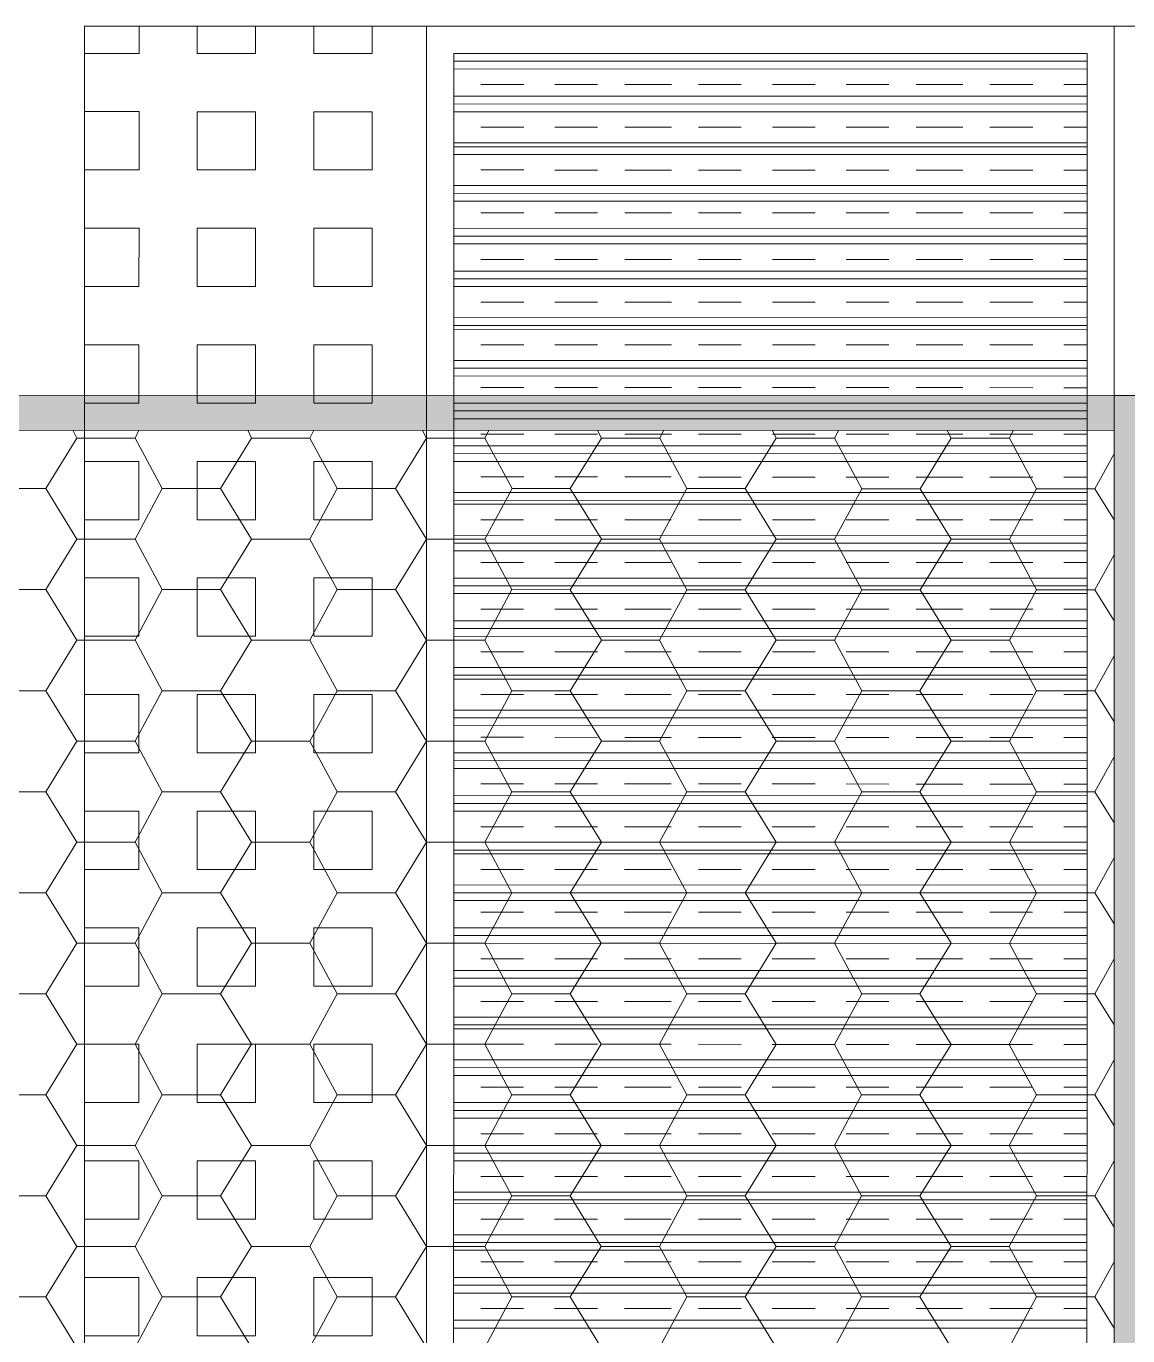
# Model space of a CAD drawing. Extents: x 3377 to 3790, y 1673 to 1846.
# Drawn here: x 3525.494 to 3526.694, y 1763.472 to 1764.898 of the extents above; entities that cross this region are included whole.
import ezdxf

# ---------------------------------------------------------------- set-up
doc = ezdxf.new("R2010")
doc.units = 0
doc.header["$LTSCALE"] = 2
doc.layers.add('PDF7_0', color=7, linetype='Continuous', true_color=0xc6c6c6)
doc.layers.add('PDF7_04-DETALHE', color=7, linetype='Continuous', true_color=0xc6c6c6)
doc.layers.add('PDF7_08-COTAS', color=7, linetype='Continuous')

msp = doc.modelspace()

# ---------------------------------------------------------------- linework, layer by layer
at = {"layer": 'PDF7_0', "color": 252, "lineweight": 0, "true_color": 0x8e8e8e}
for points in [[(3525.9595, 1764.8594), (3526.6492, 1764.8594)], [(3525.9595, 1764.851), (3526.6492, 1764.8509)], [(3525.9891, 1764.834), (3526.0357, 1764.834)], [(3526.0695, 1764.834), (3526.1161, 1764.834)], [(3526.1457, 1764.834), (3526.1965, 1764.834)], [(3526.2261, 1764.834), (3526.2726, 1764.834)], [(3526.3065, 1764.834), (3526.353, 1764.834)], [(3526.3869, 1764.834), (3526.4334, 1764.834)], [(3526.4631, 1764.834), (3526.5138, 1764.834)], [(3526.5435, 1764.834), (3526.59, 1764.834)], [(3526.6239, 1764.834), (3526.6492, 1764.834)], [(3525.9595, 1764.8214), (3526.6492, 1764.8213)], [(3525.9595, 1764.8129), (3526.6492, 1764.8128)], [(3525.9595, 1764.8044), (3526.6492, 1764.8044)], [(3525.9891, 1764.7875), (3526.0357, 1764.7875)], [(3526.0695, 1764.7875), (3526.1161, 1764.7875)], [(3526.1457, 1764.7875), (3526.1965, 1764.7875)], [(3526.2261, 1764.7875), (3526.2726, 1764.7875)], [(3526.3065, 1764.7875), (3526.353, 1764.7875)], [(3526.3869, 1764.7875), (3526.4334, 1764.7875)], [(3526.4631, 1764.7875), (3526.5138, 1764.7875)], [(3526.5435, 1764.7875), (3526.59, 1764.7875)], [(3526.6239, 1764.7875), (3526.6492, 1764.7875)], [(3525.9595, 1764.7706), (3526.6492, 1764.7705)], [(3525.9595, 1764.7663), (3526.6492, 1764.7663)], [(3525.9595, 1764.7579), (3526.6492, 1764.7578)], [(3525.9891, 1764.741), (3526.0357, 1764.741)], [(3526.0695, 1764.7409), (3526.1161, 1764.7409)], [(3526.1457, 1764.7409), (3526.1965, 1764.7409)], [(3526.2261, 1764.7409), (3526.2726, 1764.7409)], [(3526.3065, 1764.7409), (3526.353, 1764.7409)], [(3526.3869, 1764.7409), (3526.4334, 1764.7409)], [(3526.4631, 1764.7409), (3526.5138, 1764.7409)], [(3526.5435, 1764.7409), (3526.59, 1764.7409)], [(3526.6239, 1764.7409), (3526.6492, 1764.7409)], [(3525.9595, 1764.724), (3526.6492, 1764.724)], [(3525.9595, 1764.7156), (3526.6492, 1764.7155)], [(3525.9595, 1764.7071), (3526.6492, 1764.7071)], [(3525.9891, 1764.6944), (3526.0357, 1764.6944)], [(3526.0695, 1764.6944), (3526.1161, 1764.6944)], [(3526.1457, 1764.6944), (3526.1965, 1764.6944)], [(3526.2261, 1764.6944), (3526.2726, 1764.6944)], [(3526.3065, 1764.6944), (3526.353, 1764.6944)], [(3526.3869, 1764.6944), (3526.4334, 1764.6944)], [(3526.4631, 1764.6944), (3526.5138, 1764.6944)], [(3526.5434, 1764.6944), (3526.59, 1764.6944)], [(3526.6238, 1764.6944), (3526.6492, 1764.6944)], [(3525.9595, 1764.6775), (3526.6492, 1764.6774)], [(3525.9595, 1764.669), (3526.6492, 1764.669)], [(3525.9595, 1764.6606), (3526.6492, 1764.6605)], [(3525.9891, 1764.6436), (3526.0357, 1764.6436)], [(3526.0695, 1764.6436), (3526.1161, 1764.6436)], [(3526.1457, 1764.6436), (3526.1965, 1764.6436)], [(3526.2261, 1764.6436), (3526.2726, 1764.6436)], [(3526.3065, 1764.6436), (3526.353, 1764.6436)], [(3526.3869, 1764.6436), (3526.4334, 1764.6436)], [(3526.463, 1764.6436), (3526.5138, 1764.6436)], [(3526.5434, 1764.6436), (3526.59, 1764.6436)], [(3526.6238, 1764.6436), (3526.6492, 1764.6436)], [(3525.9595, 1764.6309), (3526.6492, 1764.6309)], [(3525.9595, 1764.6225), (3526.6492, 1764.6224)], [(3525.9595, 1764.614), (3526.6492, 1764.614)], [(3525.9891, 1764.5971), (3526.0357, 1764.5971)], [(3526.0695, 1764.5971), (3526.1161, 1764.5971)], [(3526.1457, 1764.5971), (3526.1965, 1764.5971)], [(3526.2261, 1764.5971), (3526.2726, 1764.5971)], [(3526.3065, 1764.5971), (3526.353, 1764.5971)], [(3526.3869, 1764.5971), (3526.4334, 1764.5971)], [(3526.463, 1764.5971), (3526.5138, 1764.597)], [(3526.5434, 1764.597), (3526.59, 1764.597)], [(3526.6238, 1764.597), (3526.6492, 1764.597)], [(3525.9595, 1764.5802), (3526.6492, 1764.5801)], [(3525.9595, 1764.5717), (3526.6492, 1764.5716)], [(3525.9595, 1764.5675), (3526.6492, 1764.5674)], [(3525.9891, 1764.5505), (3526.0357, 1764.5505)], [(3526.0695, 1764.5505), (3526.1161, 1764.5505)], [(3526.1457, 1764.5505), (3526.1965, 1764.5505)], [(3526.2261, 1764.5505), (3526.2726, 1764.5505)], [(3526.3065, 1764.5505), (3526.353, 1764.5505)], [(3526.3869, 1764.5505), (3526.4334, 1764.5505)], [(3526.463, 1764.5505), (3526.5138, 1764.5505)], [(3526.5434, 1764.5505), (3526.59, 1764.5505)], [(3526.6238, 1764.5505), (3526.6492, 1764.5505)], [(3525.9595, 1764.5336), (3526.6492, 1764.5336)], [(3525.9595, 1764.5251), (3526.6492, 1764.5251)], [(3525.9595, 1764.5167), (3526.6492, 1764.5166)], [(3525.9891, 1764.504), (3526.0357, 1764.504)], [(3526.0695, 1764.504), (3526.1161, 1764.504)], [(3526.1457, 1764.504), (3526.1965, 1764.504)], [(3526.2261, 1764.504), (3526.2726, 1764.504)], [(3526.3065, 1764.504), (3526.353, 1764.504)], [(3526.3869, 1764.504), (3526.4334, 1764.504)], [(3526.463, 1764.504), (3526.5138, 1764.504)], [(3526.5434, 1764.504), (3526.59, 1764.5039)], [(3526.6238, 1764.5039), (3526.6492, 1764.5039)], [(3525.9595, 1764.4871), (3526.6492, 1764.487)], [(3525.9595, 1764.4786), (3526.6492, 1764.4786)], [(3525.9595, 1764.4701), (3526.6492, 1764.4701)], [(3525.9891, 1764.4532), (3526.0357, 1764.4532)], [(3526.0695, 1764.4532), (3526.1161, 1764.4532)], [(3526.1457, 1764.4532), (3526.1965, 1764.4532)], [(3526.2261, 1764.4532), (3526.2726, 1764.4532)], [(3526.3065, 1764.4532), (3526.353, 1764.4532)], [(3526.3869, 1764.4532), (3526.4334, 1764.4532)], [(3526.463, 1764.4532), (3526.5138, 1764.4532)], [(3526.5434, 1764.4532), (3526.59, 1764.4532)], [(3526.6238, 1764.4532), (3526.6492, 1764.4532)], [(3525.9595, 1764.4405), (3526.6492, 1764.4405)], [(3525.9595, 1764.4321), (3526.6492, 1764.432)], [(3525.9595, 1764.4236), (3526.6492, 1764.4235)], [(3525.9891, 1764.4067), (3526.0357, 1764.4067)], [(3526.0695, 1764.4067), (3526.116, 1764.4067)], [(3526.1457, 1764.4067), (3526.1964, 1764.4067)], [(3526.2261, 1764.4066), (3526.2726, 1764.4066)], [(3526.3065, 1764.4066), (3526.353, 1764.4066)], [(3526.3869, 1764.4066), (3526.4334, 1764.4066)], [(3526.463, 1764.4066), (3526.5138, 1764.4066)], [(3526.5434, 1764.4066), (3526.59, 1764.4066)], [(3526.6238, 1764.4066), (3526.6492, 1764.4066)], [(3525.9595, 1764.3897), (3526.6492, 1764.3897)], [(3525.9595, 1764.3813), (3526.6492, 1764.3812)], [(3525.9595, 1764.377), (3526.6492, 1764.377)], [(3525.9891, 1764.3601), (3526.0356, 1764.3601)], [(3526.0695, 1764.3601), (3526.116, 1764.3601)], [(3526.1457, 1764.3601), (3526.1964, 1764.3601)], [(3526.2261, 1764.3601), (3526.2726, 1764.3601)], [(3526.3065, 1764.3601), (3526.353, 1764.3601)], [(3526.3869, 1764.3601), (3526.4334, 1764.3601)], [(3526.463, 1764.3601), (3526.5138, 1764.3601)], [(3526.5434, 1764.3601), (3526.59, 1764.3601)], [(3526.6238, 1764.3601), (3526.6492, 1764.3601)], [(3525.9595, 1764.3432), (3526.6492, 1764.3431)], [(3525.9595, 1764.3347), (3526.6492, 1764.3347)], [(3525.9595, 1764.3263), (3526.6492, 1764.3262)], [(3525.9891, 1764.3136), (3526.0356, 1764.3136)], [(3526.0695, 1764.3136), (3526.116, 1764.3136)], [(3526.1457, 1764.3136), (3526.1964, 1764.3136)], [(3526.2261, 1764.3136), (3526.2726, 1764.3136)], [(3526.3065, 1764.3136), (3526.353, 1764.3135)], [(3526.3869, 1764.3135), (3526.4334, 1764.3135)], [(3526.463, 1764.3135), (3526.5138, 1764.3135)], [(3526.5434, 1764.3135), (3526.59, 1764.3135)], [(3526.6238, 1764.3135), (3526.6492, 1764.3135)], [(3525.9595, 1764.2966), (3526.6492, 1764.2966)], [(3525.9595, 1764.2882), (3526.6492, 1764.2881)], [(3525.9595, 1764.2797), (3526.6492, 1764.2797)], [(3525.9595, 1764.2501), (3526.6492, 1764.2501)], [(3525.9891, 1764.2628), (3526.0356, 1764.2628)], [(3526.0695, 1764.2628), (3526.116, 1764.2628)], [(3526.1457, 1764.2628), (3526.1964, 1764.2628)], [(3526.2261, 1764.2628), (3526.2726, 1764.2628)], [(3526.3065, 1764.2628), (3526.353, 1764.2628)], [(3526.3869, 1764.2628), (3526.4334, 1764.2628)], [(3526.463, 1764.2628), (3526.5138, 1764.2628)], [(3526.5434, 1764.2628), (3526.59, 1764.2628)], [(3526.6238, 1764.2628), (3526.6492, 1764.2628)], [(3525.9595, 1764.2416), (3526.6492, 1764.2416)], [(3525.9595, 1764.2332), (3526.6492, 1764.2331)], [(3525.9891, 1764.2162), (3526.0356, 1764.2162)], [(3526.0695, 1764.2162), (3526.116, 1764.2162)], [(3526.1457, 1764.2162), (3526.1964, 1764.2162)], [(3526.2261, 1764.2162), (3526.2726, 1764.2162)], [(3526.3065, 1764.2162), (3526.353, 1764.2162)], [(3526.3869, 1764.2162), (3526.4334, 1764.2162)], [(3526.463, 1764.2162), (3526.5138, 1764.2162)], [(3526.5434, 1764.2162), (3526.59, 1764.2162)], [(3526.6238, 1764.2162), (3526.6492, 1764.2162)], [(3525.9595, 1764.1993), (3526.6492, 1764.1993)], [(3525.9595, 1764.1909), (3526.6492, 1764.1908)], [(3525.9595, 1764.1866), (3526.6492, 1764.1866)], [(3525.9891, 1764.1697), (3526.0356, 1764.1697)], [(3526.0695, 1764.1697), (3526.116, 1764.1697)], [(3526.1457, 1764.1697), (3526.1964, 1764.1697)], [(3526.2261, 1764.1697), (3526.2726, 1764.1697)], [(3526.3065, 1764.1697), (3526.353, 1764.1697)], [(3526.3868, 1764.1697), (3526.4334, 1764.1697)], [(3526.463, 1764.1697), (3526.5138, 1764.1697)], [(3526.5434, 1764.1697), (3526.59, 1764.1697)], [(3526.6238, 1764.1697), (3526.6492, 1764.1697)], [(3525.9595, 1764.1528), (3526.6492, 1764.1527)], [(3525.9595, 1764.1443), (3526.6492, 1764.1443)], [(3525.9595, 1764.1359), (3526.6492, 1764.1358)], [(3525.9891, 1764.1232), (3526.0356, 1764.1232)], [(3526.0695, 1764.1232), (3526.116, 1764.1231)], [(3526.1457, 1764.1231), (3526.1964, 1764.1231)], [(3526.226, 1764.1231), (3526.2726, 1764.1231)], [(3526.3064, 1764.1231), (3526.353, 1764.1231)], [(3526.3868, 1764.1231), (3526.4334, 1764.1231)], [(3526.463, 1764.1231), (3526.5138, 1764.1231)], [(3526.5434, 1764.1231), (3526.59, 1764.1231)], [(3526.6238, 1764.1231), (3526.6492, 1764.1231)], [(3525.9595, 1764.1062), (3526.6492, 1764.1062)], [(3525.9595, 1764.0978), (3526.6492, 1764.0977)], [(3525.9595, 1764.0893), (3526.6492, 1764.0893)], [(3525.9891, 1764.0724), (3526.0356, 1764.0724)], [(3526.0695, 1764.0724), (3526.116, 1764.0724)], [(3526.1456, 1764.0724), (3526.1964, 1764.0724)], [(3526.226, 1764.0724), (3526.2726, 1764.0724)], [(3526.3064, 1764.0724), (3526.353, 1764.0724)], [(3526.3868, 1764.0724), (3526.4334, 1764.0723)], [(3526.463, 1764.0723), (3526.5138, 1764.0723)], [(3526.5434, 1764.0723), (3526.59, 1764.0723)], [(3526.6238, 1764.0723), (3526.6492, 1764.0723)], [(3525.9595, 1764.0597), (3526.6492, 1764.0596)], [(3525.9595, 1764.0512), (3526.6492, 1764.0512)], [(3525.9595, 1764.0428), (3526.6492, 1764.0427)], [(3525.9891, 1764.0258), (3526.0356, 1764.0258)], [(3526.0695, 1764.0258), (3526.116, 1764.0258)], [(3526.1456, 1764.0258), (3526.1964, 1764.0258)], [(3526.226, 1764.0258), (3526.2726, 1764.0258)], [(3526.3064, 1764.0258), (3526.353, 1764.0258)], [(3526.3868, 1764.0258), (3526.4334, 1764.0258)], [(3526.463, 1764.0258), (3526.5138, 1764.0258)], [(3526.5434, 1764.0258), (3526.59, 1764.0258)], [(3526.6238, 1764.0258), (3526.6492, 1764.0258)], [(3525.9595, 1764.0089), (3526.6492, 1764.0089)], [(3525.9595, 1764.0004), (3526.6492, 1764.0004)], [(3525.9595, 1763.9962), (3526.6492, 1763.9962)], [(3525.9891, 1763.9793), (3526.0356, 1763.9793)], [(3526.0695, 1763.9793), (3526.116, 1763.9793)], [(3526.1456, 1763.9793), (3526.1964, 1763.9793)], [(3526.226, 1763.9793), (3526.2726, 1763.9793)], [(3526.3064, 1763.9793), (3526.353, 1763.9793)], [(3526.3868, 1763.9793), (3526.4334, 1763.9793)], [(3526.463, 1763.9793), (3526.5138, 1763.9792)], [(3526.5434, 1763.9792), (3526.5899, 1763.9792)], [(3526.6238, 1763.9792), (3526.6492, 1763.9792)], [(3525.9595, 1763.9624), (3526.6492, 1763.9623)], [(3525.9595, 1763.9539), (3526.6492, 1763.9539)], [(3525.9595, 1763.9454), (3526.6492, 1763.9454)], [(3525.9891, 1763.9327), (3526.0356, 1763.9327)], [(3526.0695, 1763.9327), (3526.116, 1763.9327)], [(3526.1456, 1763.9327), (3526.1964, 1763.9327)], [(3526.226, 1763.9327), (3526.2726, 1763.9327)], [(3526.3064, 1763.9327), (3526.353, 1763.9327)], [(3526.3868, 1763.9327), (3526.4334, 1763.9327)], [(3526.463, 1763.9327), (3526.5138, 1763.9327)], [(3526.5434, 1763.9327), (3526.5899, 1763.9327)], [(3526.6238, 1763.9327), (3526.6492, 1763.9327)], [(3525.9595, 1763.9158), (3526.6492, 1763.9158)], [(3525.9595, 1763.9074), (3526.6492, 1763.9073)], [(3525.9595, 1763.8989), (3526.6492, 1763.8988)], [(3525.9891, 1763.882), (3526.0356, 1763.882)], [(3526.0695, 1763.882), (3526.116, 1763.882)], [(3526.1456, 1763.882), (3526.1964, 1763.8819)], [(3526.226, 1763.8819), (3526.2726, 1763.8819)], [(3526.3064, 1763.8819), (3526.353, 1763.8819)], [(3526.3868, 1763.8819), (3526.4334, 1763.8819)], [(3526.463, 1763.8819), (3526.5138, 1763.8819)], [(3526.5434, 1763.8819), (3526.5899, 1763.8819)], [(3526.6238, 1763.8819), (3526.6492, 1763.8819)], [(3525.9594, 1763.8693), (3526.6492, 1763.8692)], [(3525.9594, 1763.8608), (3526.6492, 1763.8608)], [(3525.9594, 1763.8523), (3526.6492, 1763.8523)], [(3525.9891, 1763.8354), (3526.0356, 1763.8354)], [(3526.0695, 1763.8354), (3526.116, 1763.8354)], [(3526.1456, 1763.8354), (3526.1964, 1763.8354)], [(3526.226, 1763.8354), (3526.2726, 1763.8354)], [(3526.3064, 1763.8354), (3526.353, 1763.8354)], [(3526.3868, 1763.8354), (3526.4334, 1763.8354)], [(3526.463, 1763.8354), (3526.5138, 1763.8354)], [(3526.5434, 1763.8354), (3526.5899, 1763.8354)], [(3526.6238, 1763.8354), (3526.6492, 1763.8354)], [(3525.9594, 1763.8185), (3526.6492, 1763.8184)], [(3525.9594, 1763.81), (3526.6492, 1763.81)], [(3525.9594, 1763.8058), (3526.6492, 1763.8057)], [(3525.9891, 1763.7889), (3526.0356, 1763.7889)], [(3526.0695, 1763.7889), (3526.116, 1763.7889)], [(3526.1456, 1763.7889), (3526.1964, 1763.7889)], [(3526.226, 1763.7889), (3526.2726, 1763.7888)], [(3526.3064, 1763.7888), (3526.353, 1763.7888)], [(3526.3868, 1763.7888), (3526.4334, 1763.7888)], [(3526.463, 1763.7888), (3526.5138, 1763.7888)], [(3526.5434, 1763.7888), (3526.5899, 1763.7888)], [(3526.6238, 1763.7888), (3526.6492, 1763.7888)], [(3525.9594, 1763.7719), (3526.6492, 1763.7719)], [(3525.9594, 1763.7635), (3526.6492, 1763.7634)], [(3525.9594, 1763.755), (3526.6492, 1763.755)], [(3525.9891, 1763.7423), (3526.0356, 1763.7423)], [(3526.0695, 1763.7423), (3526.116, 1763.7423)], [(3526.1456, 1763.7423), (3526.1964, 1763.7423)], [(3526.226, 1763.7423), (3526.2726, 1763.7423)], [(3526.3064, 1763.7423), (3526.353, 1763.7423)], [(3526.3868, 1763.7423), (3526.4334, 1763.7423)], [(3526.463, 1763.7423), (3526.5138, 1763.7423)], [(3526.5434, 1763.7423), (3526.5899, 1763.7423)], [(3526.6238, 1763.7423), (3526.6492, 1763.7423)], [(3525.9594, 1763.7254), (3526.6492, 1763.7254)], [(3525.9594, 1763.7169), (3526.6492, 1763.7169)], [(3525.9594, 1763.7085), (3526.6492, 1763.7084)], [(3525.9594, 1763.6789), (3526.6492, 1763.6788)], [(3525.9891, 1763.6915), (3526.0356, 1763.6915)], [(3526.0695, 1763.6915), (3526.116, 1763.6915)], [(3526.1456, 1763.6915), (3526.1964, 1763.6915)], [(3526.226, 1763.6915), (3526.2726, 1763.6915)], [(3526.3064, 1763.6915), (3526.353, 1763.6915)], [(3526.3868, 1763.6915), (3526.4334, 1763.6915)], [(3526.463, 1763.6915), (3526.5138, 1763.6915)], [(3526.5434, 1763.6915), (3526.5899, 1763.6915)], [(3526.6238, 1763.6915), (3526.6492, 1763.6915)], [(3525.9594, 1763.6704), (3526.6492, 1763.6703)], [(3525.9594, 1763.6619), (3526.6492, 1763.6619)], [(3525.9891, 1763.645), (3526.0356, 1763.645)], [(3526.0695, 1763.645), (3526.116, 1763.645)], [(3526.1456, 1763.645), (3526.1964, 1763.645)], [(3526.226, 1763.645), (3526.2726, 1763.645)], [(3526.3064, 1763.645), (3526.353, 1763.645)], [(3526.3868, 1763.645), (3526.4334, 1763.645)], [(3526.463, 1763.645), (3526.5138, 1763.645)], [(3526.5434, 1763.645), (3526.5899, 1763.645)], [(3526.6238, 1763.645), (3526.6492, 1763.645)], [(3525.9594, 1763.6281), (3526.6492, 1763.628)], [(3525.9594, 1763.6196), (3526.6492, 1763.6196)], [(3525.9594, 1763.6154), (3526.6492, 1763.6153)], [(3525.9891, 1763.5985), (3526.0356, 1763.5984)], [(3526.0694, 1763.5984), (3526.116, 1763.5984)], [(3526.1456, 1763.5984), (3526.1964, 1763.5984)], [(3526.226, 1763.5984), (3526.2726, 1763.5984)], [(3526.3064, 1763.5984), (3526.353, 1763.5984)], [(3526.3868, 1763.5984), (3526.4334, 1763.5984)], [(3526.463, 1763.5984), (3526.5138, 1763.5984)], [(3526.5434, 1763.5984), (3526.5899, 1763.5984)], [(3526.6238, 1763.5984), (3526.6492, 1763.5984)], [(3525.9594, 1763.5815), (3526.6492, 1763.5815)], [(3525.9594, 1763.5731), (3526.6492, 1763.573)], [(3525.9594, 1763.5646), (3526.6492, 1763.5646)], [(3525.989, 1763.5519), (3526.0356, 1763.5519)], [(3526.0694, 1763.5519), (3526.116, 1763.5519)], [(3526.1456, 1763.5519), (3526.1964, 1763.5519)], [(3526.226, 1763.5519), (3526.2726, 1763.5519)], [(3526.3064, 1763.5519), (3526.353, 1763.5519)], [(3526.3868, 1763.5519), (3526.4334, 1763.5519)], [(3526.463, 1763.5519), (3526.5138, 1763.5519)], [(3526.5434, 1763.5519), (3526.5899, 1763.5519)], [(3526.6238, 1763.5519), (3526.6492, 1763.5519)], [(3525.9594, 1763.535), (3526.6492, 1763.5349)], [(3525.9594, 1763.5265), (3526.6492, 1763.5265)], [(3525.9594, 1763.5181), (3526.6492, 1763.518)], [(3525.989, 1763.5011), (3526.0356, 1763.5011)], [(3526.0694, 1763.5011), (3526.116, 1763.5011)], [(3526.1456, 1763.5011), (3526.1964, 1763.5011)], [(3526.226, 1763.5011), (3526.2726, 1763.5011)], [(3526.3064, 1763.5011), (3526.353, 1763.5011)], [(3526.3868, 1763.5011), (3526.4334, 1763.5011)], [(3526.463, 1763.5011), (3526.5137, 1763.5011)], [(3526.5434, 1763.5011), (3526.5899, 1763.5011)], [(3526.6238, 1763.5011), (3526.6492, 1763.5011)], [(3525.9594, 1763.4884), (3526.6492, 1763.4884)], [(3525.9594, 1763.48), (3526.6492, 1763.4799)]]:
    msp.add_lwpolyline(points, dxfattribs=at)
at = {"layer": 'PDF7_0', "color": 7, "lineweight": 0}
for points in [[(3526.6788, 1764.4955), (3526.6788, 1764.4574), (3524.6012, 1764.4575), (3524.6012, 1764.4956)], [(3526.6788, 1764.4955), (3526.7212, 1764.4955), (3526.721, 1762.3967), (3526.6787, 1762.3967)]]:
    msp.add_lwpolyline(points, close=True, dxfattribs=at)
msp.add_lwpolyline([(3526.6788, 1764.4955), (3526.6787, 1762.3967)], dxfattribs=at)
at = {"layer": 'PDF7_0', "lineweight": 0}
for points in [[(3525.4221, 1764.449), (3525.4517, 1764.394), (3525.5152, 1764.394), (3525.549, 1764.449)], [(3525.5448, 1764.4575), (3525.549, 1764.449), (3525.6125, 1764.449), (3525.6167, 1764.4575)], [(3525.6125, 1764.449), (3525.6421, 1764.394), (3525.7056, 1764.394), (3525.7394, 1764.449)], [(3525.7352, 1764.4575), (3525.7394, 1764.449), (3525.8029, 1764.449), (3525.8072, 1764.4575)], [(3525.8029, 1764.449), (3525.8325, 1764.394), (3525.896, 1764.394), (3525.9299, 1764.449)], [(3525.9256, 1764.4574), (3525.9299, 1764.449), (3525.9933, 1764.449), (3525.9976, 1764.4574)], [(3525.9933, 1764.449), (3526.023, 1764.394), (3526.0864, 1764.394), (3526.1203, 1764.449)], [(3526.1161, 1764.4574), (3526.1203, 1764.449), (3526.1838, 1764.449), (3526.188, 1764.4574)], [(3526.1838, 1764.449), (3526.2134, 1764.394), (3526.2768, 1764.394), (3526.3107, 1764.449)], [(3526.3065, 1764.4574), (3526.3107, 1764.449), (3526.3742, 1764.449), (3526.3784, 1764.4574)], [(3526.3742, 1764.449), (3526.4038, 1764.3939), (3526.4673, 1764.3939), (3526.5011, 1764.4489)], [(3526.4969, 1764.4574), (3526.5011, 1764.4489), (3526.5646, 1764.4489), (3526.5688, 1764.4574)], [(3526.5646, 1764.4489), (3526.5942, 1764.3939), (3526.6577, 1764.3939), (3526.6788, 1764.3601)], [(3526.6577, 1764.3939), (3526.6788, 1764.432)], [(3525.5152, 1764.394), (3525.549, 1764.339), (3525.6125, 1764.339), (3525.6421, 1764.394)], [(3525.7056, 1764.394), (3525.7394, 1764.339), (3525.8029, 1764.339), (3525.8325, 1764.394)], [(3525.896, 1764.394), (3525.9299, 1764.339), (3525.9933, 1764.339), (3526.023, 1764.394)], [(3526.0864, 1764.394), (3526.1203, 1764.339), (3526.1837, 1764.3389), (3526.2134, 1764.394)], [(3526.2768, 1764.394), (3526.3107, 1764.3389), (3526.3742, 1764.3389), (3526.4038, 1764.3939)], [(3526.4673, 1764.3939), (3526.5011, 1764.3389), (3526.5646, 1764.3389), (3526.5942, 1764.3939)], [(3525.4221, 1764.339), (3525.4517, 1764.284), (3525.5152, 1764.284), (3525.549, 1764.339)], [(3525.6125, 1764.339), (3525.6421, 1764.284), (3525.7056, 1764.284), (3525.7394, 1764.339)], [(3525.8029, 1764.339), (3525.8325, 1764.284), (3525.896, 1764.284), (3525.9299, 1764.339)], [(3525.9933, 1764.339), (3526.0229, 1764.284), (3526.0864, 1764.2839), (3526.1203, 1764.339)], [(3526.1837, 1764.3389), (3526.2134, 1764.2839), (3526.2768, 1764.2839), (3526.3107, 1764.3389)], [(3526.3742, 1764.3389), (3526.4038, 1764.2839), (3526.4673, 1764.2839), (3526.5011, 1764.3389)], [(3526.5646, 1764.3389), (3526.5942, 1764.2839), (3526.6577, 1764.2839), (3526.6788, 1764.2501)], [(3526.6577, 1764.2839), (3526.6788, 1764.322)], [(3525.5152, 1764.284), (3525.549, 1764.229), (3525.6125, 1764.229), (3525.6421, 1764.284)], [(3525.7056, 1764.284), (3525.7394, 1764.229), (3525.8029, 1764.229), (3525.8325, 1764.284)], [(3525.896, 1764.284), (3525.9299, 1764.2289), (3525.9933, 1764.2289), (3526.0229, 1764.284)], [(3526.0864, 1764.2839), (3526.1203, 1764.2289), (3526.1837, 1764.2289), (3526.2134, 1764.2839)], [(3526.2768, 1764.2839), (3526.3107, 1764.2289), (3526.3742, 1764.2289), (3526.4038, 1764.2839)], [(3526.4673, 1764.2839), (3526.5011, 1764.2289), (3526.5646, 1764.2289), (3526.5942, 1764.2839)], [(3525.4221, 1764.229), (3525.4517, 1764.174), (3525.5152, 1764.174), (3525.549, 1764.229)], [(3525.6125, 1764.229), (3525.6421, 1764.174), (3525.7056, 1764.174), (3525.7394, 1764.229)], [(3525.8029, 1764.229), (3525.8325, 1764.1739), (3525.896, 1764.1739), (3525.9299, 1764.2289)], [(3525.9933, 1764.2289), (3526.0229, 1764.1739), (3526.0864, 1764.1739), (3526.1203, 1764.2289)], [(3526.1837, 1764.2289), (3526.2134, 1764.1739), (3526.2768, 1764.1739), (3526.3107, 1764.2289)], [(3526.3742, 1764.2289), (3526.4038, 1764.1739), (3526.4672, 1764.1739), (3526.5011, 1764.2289)], [(3526.5646, 1764.2289), (3526.5942, 1764.1739), (3526.6577, 1764.1739), (3526.6788, 1764.14)], [(3526.6577, 1764.1739), (3526.6788, 1764.212)], [(3525.5152, 1764.174), (3525.549, 1764.119), (3525.6125, 1764.1189), (3525.6421, 1764.174)], [(3525.7056, 1764.174), (3525.7394, 1764.1189), (3525.8029, 1764.1189), (3525.8325, 1764.1739)], [(3525.896, 1764.1739), (3525.9298, 1764.1189), (3525.9933, 1764.1189), (3526.0229, 1764.1739)], [(3526.0864, 1764.1739), (3526.1203, 1764.1189), (3526.1837, 1764.1189), (3526.2134, 1764.1739)], [(3526.2768, 1764.1739), (3526.3107, 1764.1189), (3526.3742, 1764.1189), (3526.4038, 1764.1739)], [(3526.4672, 1764.1739), (3526.5011, 1764.1189), (3526.5646, 1764.1189), (3526.5942, 1764.1739)], [(3525.4221, 1764.119), (3525.4517, 1764.064), (3525.5152, 1764.0639), (3525.549, 1764.119)], [(3525.6125, 1764.1189), (3525.6421, 1764.0639), (3525.7056, 1764.0639), (3525.7394, 1764.1189)], [(3525.8029, 1764.1189), (3525.8325, 1764.0639), (3525.896, 1764.0639), (3525.9298, 1764.1189)], [(3525.9933, 1764.1189), (3526.0229, 1764.0639), (3526.0864, 1764.0639), (3526.1203, 1764.1189)], [(3526.1837, 1764.1189), (3526.2134, 1764.0639), (3526.2768, 1764.0639), (3526.3107, 1764.1189)], [(3526.3742, 1764.1189), (3526.4038, 1764.0639), (3526.4672, 1764.0639), (3526.5011, 1764.1189)], [(3526.5646, 1764.1189), (3526.5942, 1764.0639), (3526.6577, 1764.0639), (3526.6788, 1764.03)], [(3526.6577, 1764.0639), (3526.6788, 1764.102)], [(3525.5152, 1764.0639), (3525.549, 1764.0089), (3525.6125, 1764.0089), (3525.6421, 1764.0639)], [(3525.7056, 1764.0639), (3525.7394, 1764.0089), (3525.8029, 1764.0089), (3525.8325, 1764.0639)], [(3525.896, 1764.0639), (3525.9298, 1764.0089), (3525.9933, 1764.0089), (3526.0229, 1764.0639)], [(3526.0864, 1764.0639), (3526.1203, 1764.0089), (3526.1837, 1764.0089), (3526.2134, 1764.0639)], [(3526.2768, 1764.0639), (3526.3107, 1764.0089), (3526.3741, 1764.0089), (3526.4038, 1764.0639)], [(3526.4672, 1764.0639), (3526.5011, 1764.0089), (3526.5646, 1764.0089), (3526.5942, 1764.0639)], [(3525.4221, 1764.0089), (3525.4517, 1763.9539), (3525.5151, 1763.9539), (3525.549, 1764.0089)], [(3525.6125, 1764.0089), (3525.6421, 1763.9539), (3525.7056, 1763.9539), (3525.7394, 1764.0089)], [(3525.8029, 1764.0089), (3525.8325, 1763.9539), (3525.896, 1763.9539), (3525.9298, 1764.0089)], [(3525.9933, 1764.0089), (3526.0229, 1763.9539), (3526.0864, 1763.9539), (3526.1203, 1764.0089)], [(3526.1837, 1764.0089), (3526.2133, 1763.9539), (3526.2768, 1763.9539), (3526.3107, 1764.0089)], [(3526.3741, 1764.0089), (3526.4038, 1763.9539), (3526.4672, 1763.9539), (3526.5011, 1764.0089)], [(3526.5646, 1764.0089), (3526.5942, 1763.9539), (3526.6577, 1763.9539), (3526.6788, 1763.92)], [(3526.6577, 1763.9539), (3526.6788, 1763.9919)], [(3525.5151, 1763.9539), (3525.549, 1763.8989), (3525.6125, 1763.8989), (3525.6421, 1763.9539)], [(3525.7056, 1763.9539), (3525.7394, 1763.8989), (3525.8029, 1763.8989), (3525.8325, 1763.9539)], [(3525.896, 1763.9539), (3525.9298, 1763.8989), (3525.9933, 1763.8989), (3526.0229, 1763.9539)], [(3526.0864, 1763.9539), (3526.1202, 1763.8989), (3526.1837, 1763.8989), (3526.2133, 1763.9539)], [(3526.2768, 1763.9539), (3526.3107, 1763.8989), (3526.3741, 1763.8989), (3526.4038, 1763.9539)], [(3526.4672, 1763.9539), (3526.5011, 1763.8989), (3526.5646, 1763.8988), (3526.5942, 1763.9539)], [(3525.4221, 1763.8989), (3525.4517, 1763.8439), (3525.5151, 1763.8439), (3525.549, 1763.8989)], [(3525.6125, 1763.8989), (3525.6421, 1763.8439), (3525.7056, 1763.8439), (3525.7394, 1763.8989)], [(3525.8029, 1763.8989), (3525.8325, 1763.8439), (3525.896, 1763.8439), (3525.9298, 1763.8989)], [(3525.9933, 1763.8989), (3526.0229, 1763.8439), (3526.0864, 1763.8439), (3526.1202, 1763.8989)], [(3526.1837, 1763.8989), (3526.2133, 1763.8439), (3526.2768, 1763.8439), (3526.3107, 1763.8989)], [(3526.3741, 1763.8989), (3526.4038, 1763.8438), (3526.4672, 1763.8438), (3526.5011, 1763.8989)], [(3526.5646, 1763.8988), (3526.5942, 1763.8438), (3526.6576, 1763.8438), (3526.6788, 1763.81)], [(3526.6576, 1763.8438), (3526.6788, 1763.8819)], [(3525.5151, 1763.8439), (3525.549, 1763.7889), (3525.6125, 1763.7889), (3525.6421, 1763.8439)], [(3525.7056, 1763.8439), (3525.7394, 1763.7889), (3525.8029, 1763.7889), (3525.8325, 1763.8439)], [(3525.896, 1763.8439), (3525.9298, 1763.7889), (3525.9933, 1763.7889), (3526.0229, 1763.8439)], [(3526.0864, 1763.8439), (3526.1202, 1763.7889), (3526.1837, 1763.7889), (3526.2133, 1763.8439)], [(3526.2768, 1763.8439), (3526.3107, 1763.7888), (3526.3741, 1763.7888), (3526.4038, 1763.8438)], [(3526.4672, 1763.8438), (3526.5011, 1763.7888), (3526.5645, 1763.7888), (3526.5942, 1763.8438)], [(3525.422, 1763.7889), (3525.4517, 1763.7339), (3525.5151, 1763.7339), (3525.549, 1763.7889)], [(3525.6125, 1763.7889), (3525.6421, 1763.7339), (3525.7056, 1763.7339), (3525.7394, 1763.7889)], [(3525.8029, 1763.7889), (3525.8325, 1763.7339), (3525.896, 1763.7339), (3525.9298, 1763.7889)], [(3525.9933, 1763.7889), (3526.0229, 1763.7339), (3526.0864, 1763.7339), (3526.1202, 1763.7889)], [(3526.1837, 1763.7889), (3526.2133, 1763.7338), (3526.2768, 1763.7338), (3526.3107, 1763.7888)], [(3526.3741, 1763.7888), (3526.4037, 1763.7338), (3526.4672, 1763.7338), (3526.5011, 1763.7888)], [(3526.5645, 1763.7888), (3526.5942, 1763.7338), (3526.6576, 1763.7338), (3526.6788, 1763.7)], [(3526.6576, 1763.7338), (3526.6788, 1763.7719)], [(3525.5151, 1763.7339), (3525.549, 1763.6789), (3525.6125, 1763.6789), (3525.6421, 1763.7339)], [(3525.7056, 1763.7339), (3525.7394, 1763.6789), (3525.8029, 1763.6789), (3525.8325, 1763.7339)], [(3525.896, 1763.7339), (3525.9298, 1763.6789), (3525.9933, 1763.6788), (3526.0229, 1763.7339)], [(3526.0864, 1763.7339), (3526.1202, 1763.6788), (3526.1837, 1763.6788), (3526.2133, 1763.7338)], [(3526.2768, 1763.7338), (3526.3106, 1763.6788), (3526.3741, 1763.6788), (3526.4037, 1763.7338)], [(3526.4672, 1763.7338), (3526.5011, 1763.6788), (3526.5645, 1763.6788), (3526.5942, 1763.7338)], [(3525.422, 1763.6789), (3525.4517, 1763.6239), (3525.5151, 1763.6239), (3525.549, 1763.6789)], [(3525.6125, 1763.6789), (3525.6421, 1763.6239), (3525.7055, 1763.6239), (3525.7394, 1763.6789)], [(3525.8029, 1763.6789), (3525.8325, 1763.6239), (3525.896, 1763.6238), (3525.9298, 1763.6789)], [(3525.9933, 1763.6788), (3526.0229, 1763.6238), (3526.0864, 1763.6238), (3526.1202, 1763.6788)], [(3526.1837, 1763.6788), (3526.2133, 1763.6238), (3526.2768, 1763.6238), (3526.3106, 1763.6788)], [(3526.3741, 1763.6788), (3526.4037, 1763.6238), (3526.4672, 1763.6238), (3526.5011, 1763.6788)], [(3526.5645, 1763.6788), (3526.5942, 1763.6238), (3526.6576, 1763.6238), (3526.6788, 1763.5899)], [(3526.6576, 1763.6238), (3526.6788, 1763.6619)], [(3525.5151, 1763.6239), (3525.549, 1763.5689), (3525.6124, 1763.5689), (3525.6421, 1763.6239)], [(3525.7055, 1763.6239), (3525.7394, 1763.5688), (3525.8029, 1763.5688), (3525.8325, 1763.6239)], [(3525.896, 1763.6238), (3525.9298, 1763.5688), (3525.9933, 1763.5688), (3526.0229, 1763.6238)], [(3526.0864, 1763.6238), (3526.1202, 1763.5688), (3526.1837, 1763.5688), (3526.2133, 1763.6238)], [(3526.2768, 1763.6238), (3526.3106, 1763.5688), (3526.3741, 1763.5688), (3526.4037, 1763.6238)], [(3526.4672, 1763.6238), (3526.5011, 1763.5688), (3526.5645, 1763.5688), (3526.5942, 1763.6238)], [(3525.422, 1763.5689), (3525.4516, 1763.5139), (3525.5151, 1763.5139), (3525.549, 1763.5689)], [(3525.6124, 1763.5689), (3525.6421, 1763.5138), (3525.7055, 1763.5138), (3525.7394, 1763.5688)], [(3525.8029, 1763.5688), (3525.8325, 1763.5138), (3525.896, 1763.5138), (3525.9298, 1763.5688)], [(3525.9933, 1763.5688), (3526.0229, 1763.5138), (3526.0864, 1763.5138), (3526.1202, 1763.5688)], [(3526.1837, 1763.5688), (3526.2133, 1763.5138), (3526.2768, 1763.5138), (3526.3106, 1763.5688)], [(3526.3741, 1763.5688), (3526.4037, 1763.5138), (3526.4672, 1763.5138), (3526.5011, 1763.5688)], [(3526.5645, 1763.5688), (3526.5941, 1763.5138), (3526.6576, 1763.5138), (3526.6788, 1763.4799)], [(3526.6576, 1763.5138), (3526.6788, 1763.5519)], [(3525.5151, 1763.5139), (3525.549, 1763.4588), (3525.6124, 1763.4588), (3525.6421, 1763.5138)], [(3525.7055, 1763.5138), (3525.7394, 1763.4588), (3525.8029, 1763.4588), (3525.8325, 1763.5138)], [(3525.896, 1763.5138), (3525.9298, 1763.4588), (3525.9933, 1763.4588), (3526.0229, 1763.5138)], [(3526.0864, 1763.5138), (3526.1202, 1763.4588), (3526.1837, 1763.4588), (3526.2133, 1763.5138)], [(3526.2768, 1763.5138), (3526.3106, 1763.4588), (3526.3741, 1763.4588), (3526.4037, 1763.5138)], [(3526.4672, 1763.5138), (3526.5011, 1763.4588), (3526.5645, 1763.4588), (3526.5941, 1763.5138)]]:
    msp.add_lwpolyline(points, dxfattribs=at)
at = {"layer": 'PDF7_0', "color": 9, "true_color": 0xc1c1c1, "transparency": 33554559}
for points in [[(3526.6788, 1764.4955), (3524.6012, 1764.4956), (3526.6788, 1764.4574)], [(3524.6012, 1764.4956), (3526.6788, 1764.4574), (3524.6012, 1764.4575)], [(3526.6788, 1764.4955), (3526.721, 1762.3967), (3526.6787, 1762.3967)], [(3526.7212, 1764.4955), (3526.6788, 1764.4955), (3526.721, 1762.3967)]]:
    msp.add_solid(points, dxfattribs=at)
at = {"layer": 'PDF7_04-DETALHE', "lineweight": 0}
for points in [[(3525.5574, 1763.1965), (3525.9298, 1763.1965), (3525.9299, 1764.8975), (3525.9297, 1762.3967), (3527.4319, 1762.3966), (3527.4321, 1764.8974), (3525.9299, 1764.8975), (3525.5575, 1764.8975), (3525.5574, 1762.3967)], [(3525.5575, 1764.8679), (3525.6168, 1764.8679), (3525.6168, 1764.8975)], [(3525.6802, 1764.8975), (3525.6802, 1764.8679), (3525.7437, 1764.8679), (3525.7437, 1764.8975)], [(3525.8072, 1764.8975), (3525.8072, 1764.8679), (3525.8707, 1764.8679), (3525.8707, 1764.8975)], [(3526.6789, 1764.8975), (3526.6787, 1762.3967)], [(3525.5575, 1764.8045), (3525.6168, 1764.8045), (3525.6168, 1764.741), (3525.5575, 1764.741)], [(3525.5575, 1764.6775), (3525.6168, 1764.6775), (3525.6167, 1764.614), (3525.5575, 1764.614)], [(3525.5575, 1764.5506), (3525.6167, 1764.5506), (3525.6167, 1764.4871), (3525.5575, 1764.4871)], [(3525.5575, 1764.4236), (3525.6167, 1764.4236), (3525.6167, 1764.3601), (3525.5575, 1764.3601)], [(3525.5575, 1764.2967), (3525.6167, 1764.2967), (3525.6167, 1764.2332), (3525.5575, 1764.2332)], [(3525.5575, 1764.1697), (3525.6167, 1764.1697), (3525.6167, 1764.1063), (3525.5575, 1764.1063)], [(3525.5575, 1764.0428), (3525.6167, 1764.0428), (3525.6167, 1763.9793), (3525.5575, 1763.9793)], [(3525.5575, 1763.9158), (3525.6167, 1763.9158), (3525.6167, 1763.8524), (3525.5575, 1763.8524)], [(3525.5575, 1763.7889), (3525.6167, 1763.7889), (3525.6167, 1763.7254), (3525.5574, 1763.7254)], [(3525.5574, 1763.662), (3525.6167, 1763.6619), (3525.6167, 1763.5985), (3525.5574, 1763.5985)], [(3525.5574, 1763.535), (3525.6167, 1763.535), (3525.6167, 1763.4715), (3525.5574, 1763.4715)]]:
    msp.add_lwpolyline(points, dxfattribs=at)
for points in [[(3526.6491, 1762.4263), (3525.9594, 1762.4263), (3525.9595, 1764.8679), (3526.6492, 1764.8679)], [(3525.7437, 1764.8044), (3525.7437, 1764.741), (3525.6802, 1764.741), (3525.6802, 1764.8044)], [(3525.8706, 1764.8044), (3525.8706, 1764.741), (3525.8072, 1764.741), (3525.8072, 1764.8044)], [(3525.7437, 1764.6775), (3525.7437, 1764.614), (3525.6802, 1764.614), (3525.6802, 1764.6775)], [(3525.8706, 1764.6775), (3525.8706, 1764.614), (3525.8072, 1764.614), (3525.8072, 1764.6775)], [(3525.7437, 1764.5506), (3525.7437, 1764.4871), (3525.6802, 1764.4871), (3525.6802, 1764.5506)], [(3525.8706, 1764.5505), (3525.8706, 1764.4871), (3525.8072, 1764.4871), (3525.8072, 1764.5505)], [(3525.7437, 1764.4236), (3525.7437, 1764.3601), (3525.6802, 1764.3601), (3525.6802, 1764.4236)], [(3525.8706, 1764.4236), (3525.8706, 1764.3601), (3525.8071, 1764.3601), (3525.8072, 1764.4236)], [(3525.7437, 1764.2967), (3525.7437, 1764.2332), (3525.6802, 1764.2332), (3525.6802, 1764.2967)], [(3525.8706, 1764.2967), (3525.8706, 1764.2332), (3525.8071, 1764.2332), (3525.8071, 1764.2967)], [(3525.7437, 1764.1697), (3525.7437, 1764.1062), (3525.6802, 1764.1063), (3525.6802, 1764.1697)], [(3525.8706, 1764.1697), (3525.8706, 1764.1062), (3525.8071, 1764.1062), (3525.8071, 1764.1697)], [(3525.7437, 1764.0428), (3525.7436, 1763.9793), (3525.6802, 1763.9793), (3525.6802, 1764.0428)], [(3525.8706, 1764.0428), (3525.8706, 1763.9793), (3525.8071, 1763.9793), (3525.8071, 1764.0428)], [(3525.7436, 1763.9158), (3525.7436, 1763.8524), (3525.6802, 1763.8524), (3525.6802, 1763.9158)], [(3525.8706, 1763.9158), (3525.8706, 1763.8523), (3525.8071, 1763.8524), (3525.8071, 1763.9158)], [(3525.7436, 1763.7889), (3525.7436, 1763.7254), (3525.6802, 1763.7254), (3525.6802, 1763.7889)], [(3525.8706, 1763.7889), (3525.8706, 1763.7254), (3525.8071, 1763.7254), (3525.8071, 1763.7889)], [(3525.7436, 1763.6619), (3525.7436, 1763.5985), (3525.6802, 1763.5985), (3525.6802, 1763.6619)], [(3525.8706, 1763.6619), (3525.8706, 1763.5985), (3525.8071, 1763.5985), (3525.8071, 1763.6619)], [(3525.7436, 1763.535), (3525.7436, 1763.4715), (3525.6801, 1763.4715), (3525.6801, 1763.535)], [(3525.8706, 1763.535), (3525.8706, 1763.4715), (3525.8071, 1763.4715), (3525.8071, 1763.535)]]:
    msp.add_lwpolyline(points, close=True, dxfattribs=at)
at = {"layer": 'PDF7_08-COTAS', "lineweight": 0}
msp.add_lwpolyline([(3525.1047, 1764.4956), (3528.2572, 1764.4954)], dxfattribs=at)

doc.saveas('drawing.dxf')
